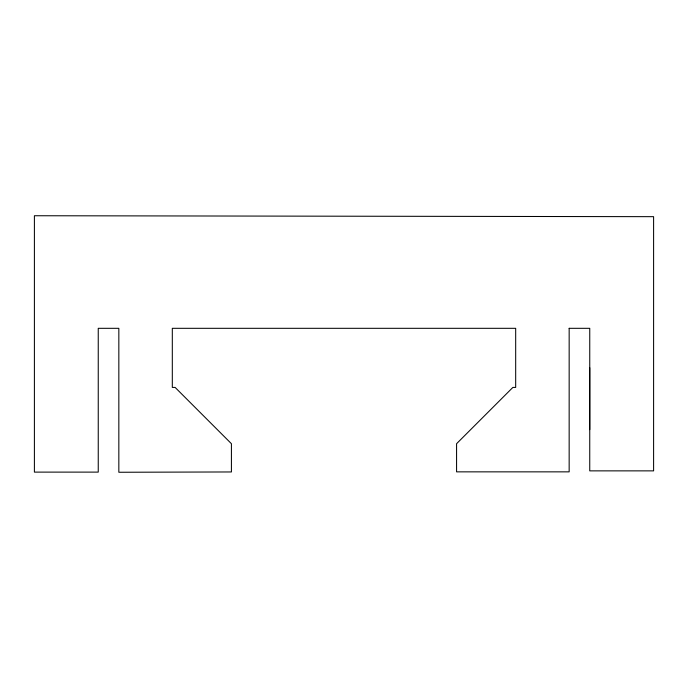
<?xml version="1.0" encoding="UTF-8"?>
<svg xmlns="http://www.w3.org/2000/svg" width="688" height="688" viewBox="0 0 688 688"><rect width="100%" height="100%" fill="white"/><g stroke="black" fill="none" stroke-linecap="round" stroke-linejoin="round"><path stroke-width="1.03" d="M589.754 367.719L589.754 429.639M569.165 328.314L569.157 471.856L456.574 471.856L456.574 443.708L512.87 387.421L515.682 387.421L515.682 328.314L172.31 328.314L172.31 387.421L175.122 387.421L231.417 443.708L231.417 471.959L118.835 472.26L118.835 328.314L98.246 328.314L98.246 472.114L34.4 472.114L34.4 215.74L653.6 216.668L653.6 470.867L589.745 470.867L589.754 328.314L569.165 328.314"/></g></svg>
